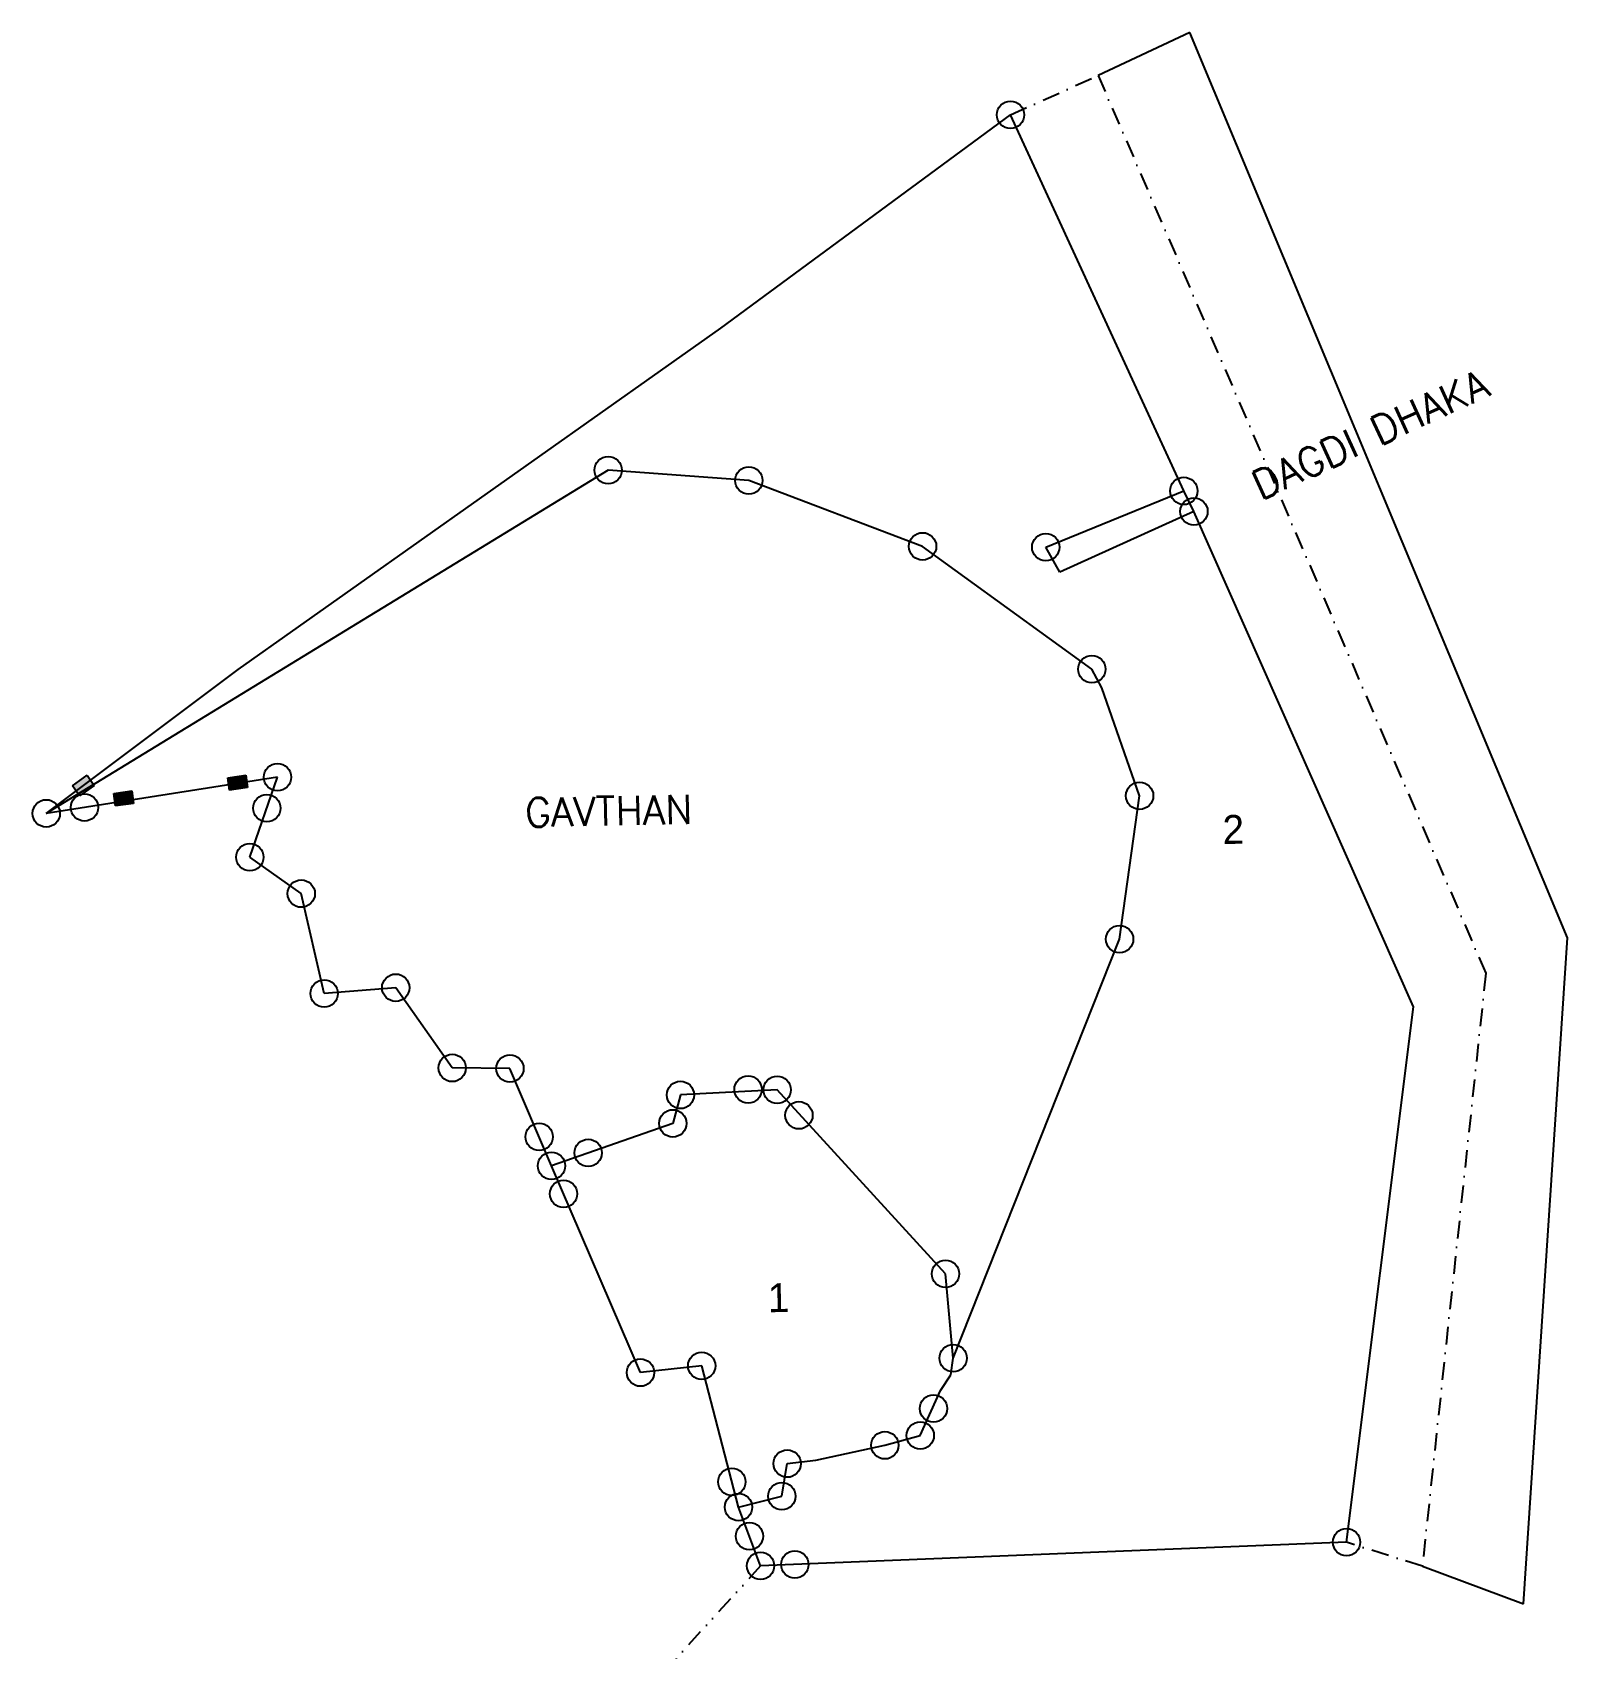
# Model space of a CAD drawing. Header units: metres. Extents: x 281693 to 282129, y 2078736 to 2079199.
import ezdxf
from ezdxf.enums import TextEntityAlignment as Align

# ---------------------------------------------------------------- set-up
doc = ezdxf.new("R2010")
doc.units = ezdxf.units.M
doc.linetypes.add('DASHDOT', pattern=[1, 0.5, -0.25, 0, -0.25])
doc.linetypes.add('DIVIDE', pattern=[1.25, 0.5, -0.25, 0, -0.25, 0, -0.25])
for name, color, linetype in [('OFF', 1, 'Continuous'), ('POLY_PARCEL', 6, 'Continuous'), ('POLY_WATER', 4, 'Continuous'), ('TEXT_MAPIN', 7, 'Continuous'), ('TEXT_PARCEL', 7, 'Continuous'), ('V_BOUND_LINE', 7, 'Continuous'), ('V_BOUND_STREAM_LINE', 7, 'DASHDOT'), ('V_DIVIDE_LINE', 7, 'DIVIDE')]:
    doc.layers.add(name, color=color, linetype=linetype)
doc.styles.get("Standard").update_dxf_attribs({"font": 'simplex.shx'})
doc.styles.add('TEXT_MAP', font='')
doc.styles.get('TEXT_MAP').set_extended_font_data('Kruti Dev 050')

msp = doc.modelspace()

# ---------------------------------------------------------------- hatches: boundary and pattern name
for points in [[(281710.43, 2078985.24), (281708.38, 2078988.13), (281704.2, 2078985.16), (281706.26, 2078982.27)], [(281748.33, 2078987.45), (281748.81, 2078983.93), (281753.89, 2078984.63), (281753.41, 2078988.15)], [(281721.55, 2078980.17), (281721.06, 2078983.68), (281715.98, 2078982.98), (281716.47, 2078979.47)]]:
    msp.add_hatch(color=256).paths.add_polyline_path(points)

# ---------------------------------------------------------------- linework, layer by layer
for p, q in [((281704.2, 2078985.16), (281708.38, 2078988.13)), ((281708.38, 2078988.13), (281710.43, 2078985.24)), ((281748.33, 2078987.45), (281753.41, 2078988.15)), ((281748.81, 2078983.93), (281748.33, 2078987.45)), ((281753.41, 2078988.15), (281753.89, 2078984.63)), ((281706.26, 2078982.27), (281704.2, 2078985.16)), ((281710.43, 2078985.24), (281706.26, 2078982.27)), ((281715.98, 2078982.98), (281721.06, 2078983.68)), ((281716.47, 2078979.47), (281715.98, 2078982.98)), ((281721.06, 2078983.68), (281721.55, 2078980.17)), ((281753.89, 2078984.63), (281748.81, 2078983.93)), ((281721.55, 2078980.17), (281716.47, 2078979.47))]:
    msp.add_line(p, q)
for centre in [(281970.57, 2079175.66), (281856.32, 2079074.78), (281896.28, 2079071.85), (282019.76, 2079068.87), (282022.65, 2079063.06), (281945.6, 2079053.14), (281980.55, 2079052.91), (281993.67, 2079018.29), (281762.42, 2078987.6), (282007.22, 2078982.33), (281707.64, 2078979.02), (281759.39, 2078978.79), (281696.8, 2078977.32), (281754.6, 2078964.89), (281769.2, 2078954.53), (282001.54, 2078941.6), (281796, 2078927.83), (281775.68, 2078926.19), (281812.06, 2078905.04), (281828.45, 2078904.88), (281896.03, 2078898.91), (281876.83, 2078897.36), (281904.29, 2078898.82), (281910.5, 2078891.59), (281836.74, 2078885.47), (281874.69, 2078889.31), (281850.67, 2078880.91), (281840.24, 2078877.26), (281843.67, 2078869.29), (281952.08, 2078846.6), (281882.87, 2078820.47), (281954.27, 2078822.64), (281865.48, 2078818.53), (281948.69, 2078808.32), (281934.9, 2078797.9), (281944.95, 2078800.67), (281907.17, 2078792.69), (281891.45, 2078787.5), (281905.64, 2078783.43), (281893.31, 2078780.36), (281896.42, 2078772.11), (282065.98, 2078770.38), (281899.6, 2078763.66), (281909.32, 2078764.05)]:
    msp.add_circle(centre, 3.88)
at = {"layer": 'OFF'}
for p, q in [((282021.5, 2079199.01), (281995.45, 2079186.85)), ((282087.5, 2078763.61), (282116.16, 2078752.85))]:
    msp.add_line(p, q, dxfattribs=at)
at = {"layer": 'POLY_PARCEL'}
for p, q in [((281856.32, 2079074.78), (281696.8, 2078977.32)), ((281896.28, 2079071.85), (281856.32, 2079074.78)), ((281945.6, 2079053.14), (281896.28, 2079071.85)), ((281980.55, 2079052.91), (282019.76, 2079068.87)), ((282022.65, 2079063.06), (281984.57, 2079045.85)), ((281993.67, 2079018.29), (281945.6, 2079053.14)), ((281984.57, 2079045.85), (281980.55, 2079052.91)), ((281996.49, 2079012.96), (281993.67, 2079018.29)), ((282007.22, 2078982.33), (281996.49, 2079012.96)), ((282001.54, 2078941.6), (282007.22, 2078982.33)), ((281954.27, 2078822.64), (282001.54, 2078941.6)), ((281904.29, 2078898.82), (281876.83, 2078897.36)), ((281952.08, 2078846.6), (281904.29, 2078898.82)), ((281876.83, 2078897.36), (281874.69, 2078889.31)), ((281874.69, 2078889.31), (281840.24, 2078877.26)), ((281954.27, 2078822.64), (281952.08, 2078846.6)), ((281953.58, 2078817.91), (281954.27, 2078822.64)), ((281950.67, 2078813.45), (281953.58, 2078817.91)), ((281944.95, 2078800.67), (281950.67, 2078813.45)), ((281915.25, 2078793.7), (281934.9, 2078797.9)), ((281934.9, 2078797.9), (281944.95, 2078800.67)), ((281905.64, 2078783.43), (281907.17, 2078792.69)), ((281907.17, 2078792.69), (281915.25, 2078793.7)), ((281893.31, 2078780.36), (281905.64, 2078783.43))]:
    msp.add_line(p, q, dxfattribs=at)
at = {"layer": 'POLY_WATER'}
for p, q in [((282128.66, 2078941.99), (282021.5, 2079199.01)), ((282019.76, 2079068.87), (281970.57, 2079175.66)), ((282022.65, 2079063.06), (282019.76, 2079068.87)), ((282084.93, 2078922.42), (282022.65, 2079063.06)), ((282116.16, 2078752.85), (282128.66, 2078941.99)), ((282065.98, 2078770.38), (282084.93, 2078922.42))]:
    msp.add_line(p, q, dxfattribs=at)
at = {"layer": 'V_BOUND_LINE'}
for p, q in [((281888.27, 2079115.09), (281970.57, 2079175.66)), ((281751.31, 2079018.13), (281888.27, 2079115.09)), ((281696.8, 2078977.32), (281751.31, 2079018.13)), ((281762.42, 2078987.6), (281696.8, 2078977.32)), ((281754.6, 2078964.89), (281762.42, 2078987.6)), ((281769.2, 2078954.53), (281754.6, 2078964.89)), ((281775.68, 2078926.19), (281769.2, 2078954.53)), ((281796, 2078927.83), (281775.68, 2078926.19)), ((281812.06, 2078905.04), (281796, 2078927.83)), ((281828.45, 2078904.88), (281812.06, 2078905.04)), ((281840.24, 2078877.26), (281828.45, 2078904.88)), ((281865.48, 2078818.53), (281840.24, 2078877.26)), ((281882.87, 2078820.47), (281865.48, 2078818.53)), ((281893.31, 2078780.36), (281882.87, 2078820.47)), ((281899.6, 2078763.66), (281893.31, 2078780.36)), ((282065.98, 2078770.38), (281899.6, 2078763.66))]:
    msp.add_line(p, q, dxfattribs=at)
at = {"layer": 'V_BOUND_STREAM_LINE', "ltscale": 10}
for p, q in [((281970.57, 2079175.66), (281995.45, 2079186.85)), ((281995.45, 2079186.85), (282105.51, 2078931.93)), ((282105.51, 2078931.93), (282087.5, 2078763.61)), ((282087.5, 2078763.61), (282065.98, 2078770.38))]:
    msp.add_line(p, q, dxfattribs=at)
at = {"layer": 'V_DIVIDE_LINE', "ltscale": 10}
msp.add_line((281899.6, 2078763.66), (281874.3, 2078735.97), dxfattribs=at)

# ---------------------------------------------------------------- texts
at = {"layer": 'TEXT_MAPIN', "ltscale": 10}
msp.add_text('DAGDI DHAKA', height=8.2146, rotation=24.5734, dxfattribs=at).set_placement((282041.61, 2079066.18))
at = {"layer": 'TEXT_MAPIN'}
msp.add_text('GAVTHAN', height=8.215, rotation=1.0917, dxfattribs=at).set_placement((281832.79, 2078973.45))
at = {"layer": 'TEXT_PARCEL', "style": 'TEXT_MAP'}
for s, p in [('2', (282033.82, 2078972.83)), ('1', (281904.69, 2078839.82))]:
    msp.add_text(s, height=8.21, rotation=1.0917, dxfattribs=at).set_placement(p, align=Align.MIDDLE)

doc.saveas('drawing.dxf')
